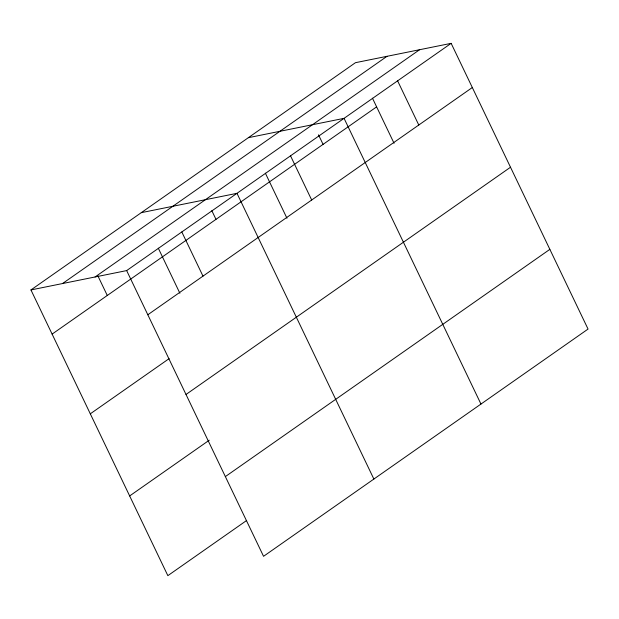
<?xml version="1.0" encoding="UTF-8"?>
<svg xmlns="http://www.w3.org/2000/svg" width="619" height="619" viewBox="0 0 619 619"><rect width="100%" height="100%" fill="white"/><g stroke="black" fill="none" stroke-linecap="round" stroke-linejoin="round"><path stroke-width="0.93" d="M30.95 289.932L355.453 62.689L451.15 43.345L588.05 329.068L263.547 556.311L126.655 270.588L30.95 289.932L167.85 575.655L246.656 520.471M62.534 283.548L387.03 56.306M95.071 276.972L419.574 49.729M126.655 270.588L451.15 43.345M52.12 334.105L376.615 106.87M147.817 314.762L472.32 87.527M90.304 413.817L169.119 358.633M186.01 394.473L510.513 167.231M129.657 495.943L209.253 440.21M225.355 476.599L549.858 249.356M248.366 137.681L344.071 118.337L480.963 404.06M141.279 212.665L236.984 193.321L373.876 479.052M397.607 80.841L418.777 125.015M372.468 98.204L394.055 143.26M318.506 134.834L323.072 144.366M290.528 155.826L311.69 200.007M265.381 173.196L286.968 218.244M211.837 210.692L215.992 219.35M181.816 231.955L202.986 276.136M158.294 248.188L179.881 293.236M97.74 275.556L107.28 295.48"/></g></svg>
